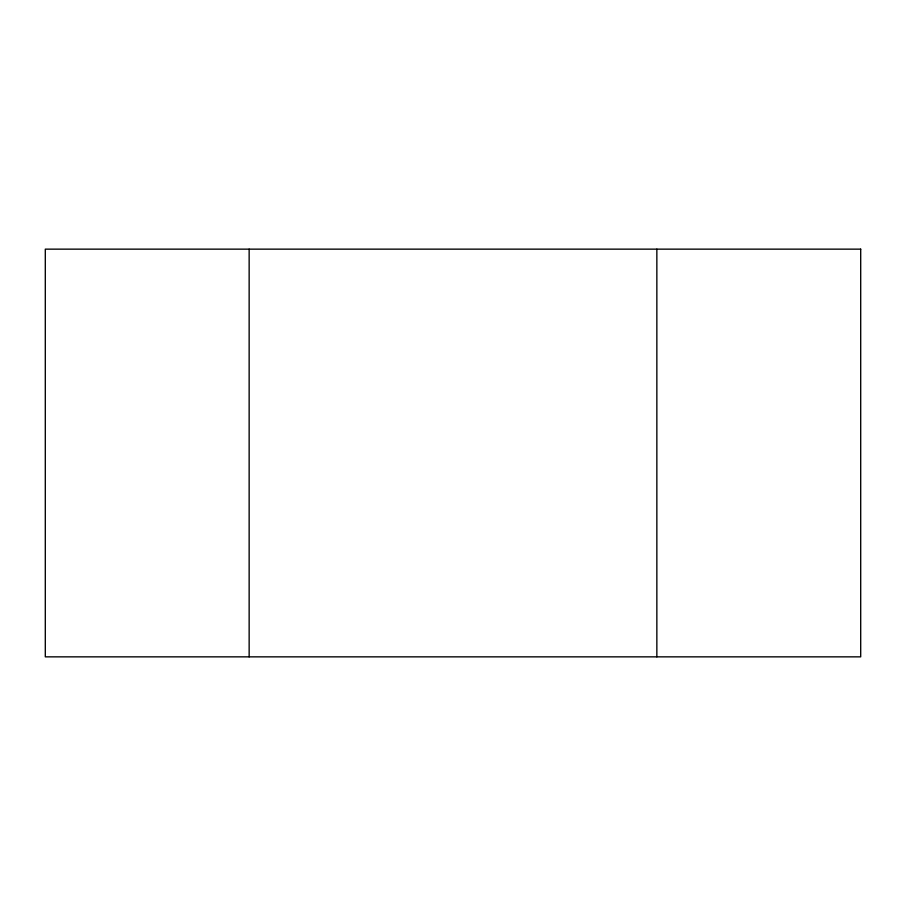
<?xml version="1.0" encoding="UTF-8"?>
<svg xmlns="http://www.w3.org/2000/svg" width="906" height="906" viewBox="0 0 906 906"><rect width="100%" height="100%" fill="white"/><g stroke="black" fill="none" stroke-linecap="round" stroke-linejoin="round"><path stroke-width="1.36" d="M656.85 249.15L656.85 656.85M249.15 249.15L249.15 656.85M860.7 249.15L45.3 249.15L45.3 656.85L860.7 656.85L860.7 249.15"/></g></svg>
